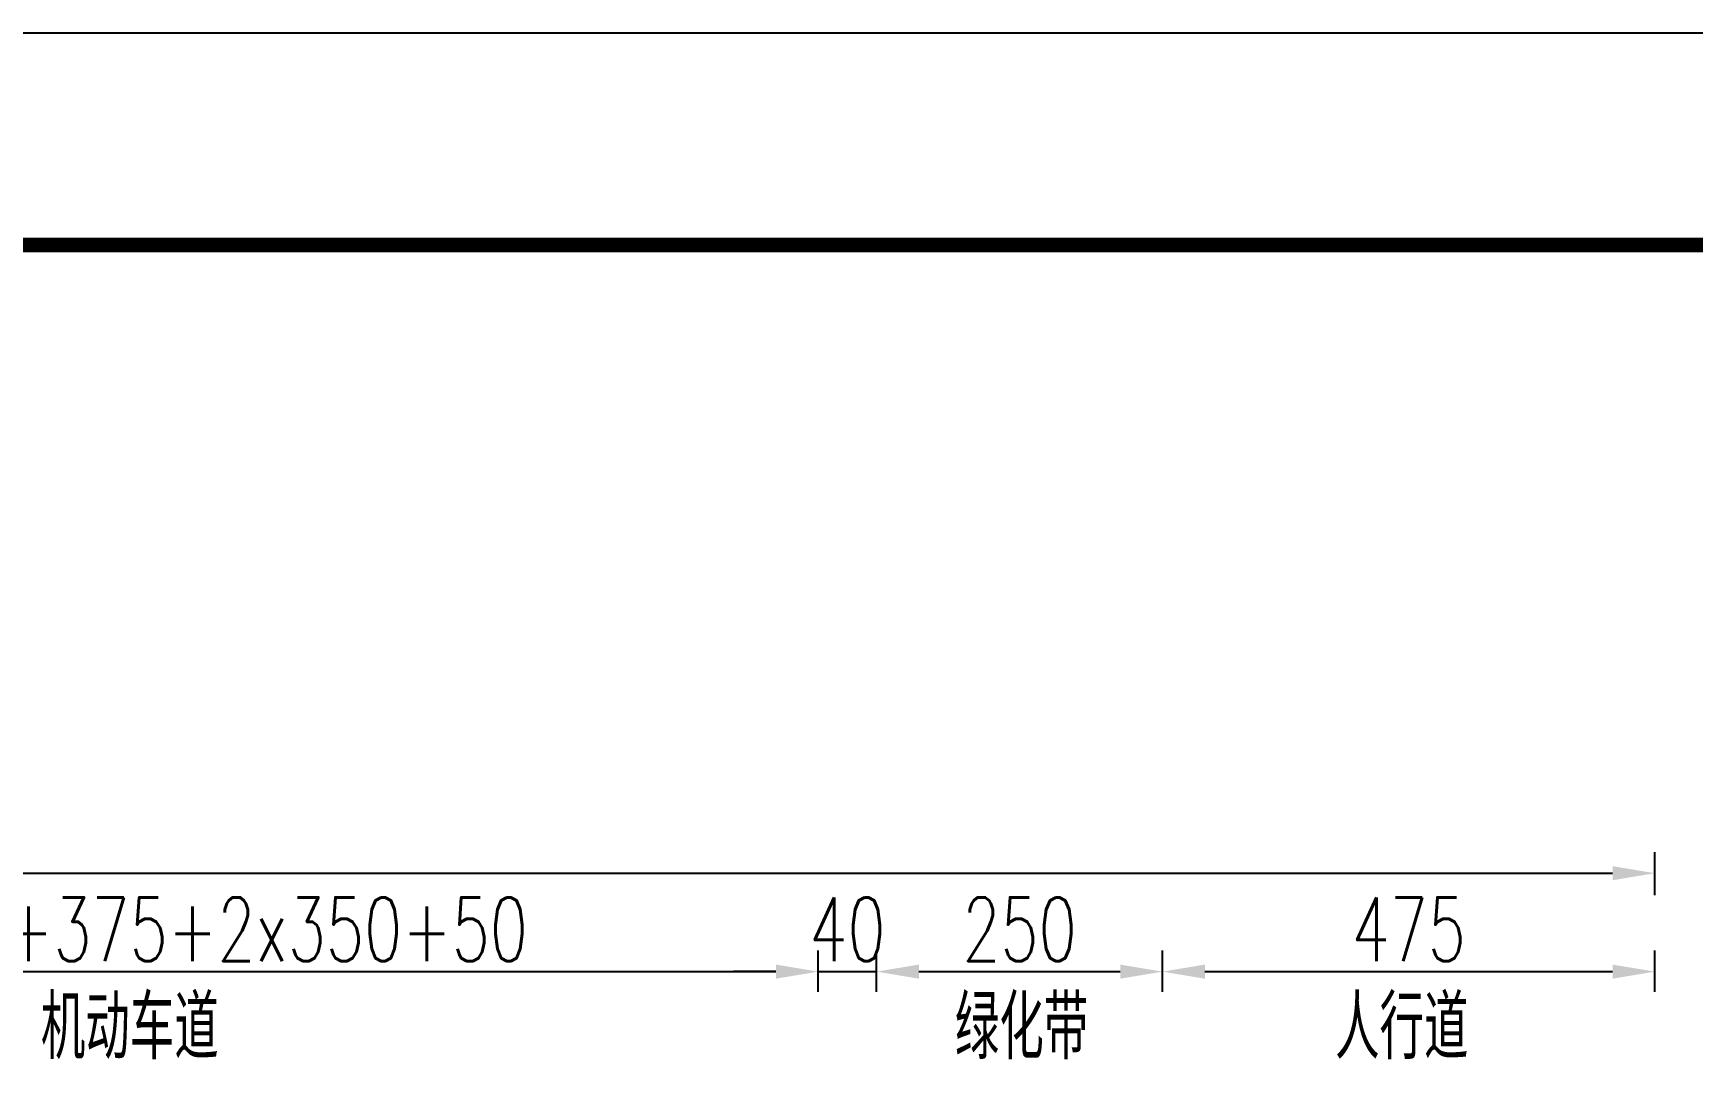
# Model space of a CAD drawing. Extents: x 216 to 1896, y 86 to 483.
# Drawn here: x 1252.5 to 1330.8, y 433.2 to 482.8 of the extents above; entities that cross this region are included whole.
import ezdxf
from ezdxf.enums import TextEntityAlignment as Align

# ---------------------------------------------------------------- set-up
doc = ezdxf.new("R2010")
doc.units = 0
doc.header["$LTSCALE"] = 5
doc.header["$MEASUREMENT"] = 0
doc.header["$PDMODE"] = 32
doc.header["$PDSIZE"] = 0.3
doc.linetypes.add('RICAD_LTYPE1', pattern=[0])
doc.layers.get('0').update_dxf_attribs({"linetype": 'CONTINUOUS'})
doc.layers.get('DEFPOINTS').update_dxf_attribs({"linetype": 'RICAD_LTYPE1'})
for name, color, linetype in [('图框', 7, 'CONTINUOUS'), ('尺寸标注', 4, 'CONTINUOUS'), ('文字', 7, 'CONTINUOUS')]:
    doc.layers.add(name, color=color, linetype=linetype)
doc.styles.get("Standard").update_dxf_attribs({"font": 'simplex1.shx', "width": 0.7, "bigfont": 'hztxt.shx'})
doc.dimstyles.new('比例1：200', dxfattribs={"dimtxt": 3, "dimasz": 2, "dimexe": 1, "dimexo": 1, "dimgap": 0.5, "dimtad": 1, "dimlfac": 20, "dimzin": 13, "dimdsep": 46, "dimtxsty": 'Standard', "dimcen": -0.09, "dimclrd": 256, "dimclre": 256, "dimclrt": 7, "dimaunit": 1, "dimadec": 0, "dimazin": 0, "dimtfac": 0.0005, "dimtix": 1, "dimtmove": 2, "dimatfit": 3, "dimfxl": 0, "dimtolj": 1, "dimtzin": 13, "dimarcsym": 0})

# ---------------------------------------------------------------- blocks, each defined once
blk = doc.blocks.new('*D146')
at = {"layer": 'DEFPOINTS', "color": 0}
for p in [(1289.527, 438.542), (1226.017, 436.585), (1289.527, 436.585)]:
    blk.add_point(p, dxfattribs=at)
at = {"layer": '尺寸标注', "lineweight": -2}
for p, q in [((1226.017, 437.585), (1226.017, 439.542)), ((1289.527, 437.585), (1289.527, 439.542)), ((1228.017, 438.542), (1287.527, 438.542))]:
    blk.add_line(p, q, dxfattribs=at)
at = {"layer": '尺寸标注'}
for points in [[(1228.017, 438.875), (1228.017, 438.209), (1226.017, 438.542)], [(1287.527, 438.875), (1287.527, 438.209), (1289.527, 438.542)]]:
    blk.add_solid(points, dxfattribs=at)
at = {"layer": '尺寸标注', "color": 7, "insert": (1257.772, 440.542), "char_height": 3, "attachment_point": 5}
blk.add_mtext('\\A1;100+50+375+2x350+50', dxfattribs=at)
blk = doc.blocks.new('*D147')
at = {"layer": 'DEFPOINTS', "color": 0}
for p in [(1292.277, 438.542), (1289.527, 436.585), (1292.277, 436.585)]:
    blk.add_point(p, dxfattribs=at)
at = {"layer": '尺寸标注', "lineweight": -2}
for p, q in [((1289.527, 437.585), (1289.527, 439.542)), ((1292.277, 437.585), (1292.277, 439.542)), ((1287.527, 438.542), (1285.527, 438.542)), ((1289.527, 438.542), (1292.277, 438.542)), ((1294.277, 438.542), (1296.277, 438.542))]:
    blk.add_line(p, q, dxfattribs=at)
at = {"layer": '尺寸标注'}
for points in [[(1287.527, 438.875), (1287.527, 438.209), (1289.527, 438.542)], [(1294.277, 438.875), (1294.277, 438.209), (1292.277, 438.542)]]:
    blk.add_solid(points, dxfattribs=at)
at = {"layer": '尺寸标注', "color": 7, "insert": (1290.902, 440.542), "char_height": 3, "attachment_point": 5}
blk.add_mtext('\\A1;40', dxfattribs=at)
blk = doc.blocks.new('*D148')
at = {"layer": 'DEFPOINTS', "color": 0}
for p in [(1305.787, 438.542), (1292.277, 436.585), (1305.787, 436.585)]:
    blk.add_point(p, dxfattribs=at)
at = {"layer": '尺寸标注', "lineweight": -2}
for p, q in [((1292.277, 437.585), (1292.277, 439.542)), ((1305.787, 437.585), (1305.787, 439.542)), ((1294.277, 438.542), (1303.787, 438.542))]:
    blk.add_line(p, q, dxfattribs=at)
at = {"layer": '尺寸标注'}
for points in [[(1294.277, 438.875), (1294.277, 438.209), (1292.277, 438.542)], [(1303.787, 438.875), (1303.787, 438.209), (1305.787, 438.542)]]:
    blk.add_solid(points, dxfattribs=at)
at = {"layer": '尺寸标注', "color": 7, "insert": (1299.032, 440.542), "char_height": 3, "attachment_point": 5}
blk.add_mtext('\\A1;250', dxfattribs=at)
blk = doc.blocks.new('*D149')
at = {"layer": 'DEFPOINTS', "color": 0}
for p in [(1329.037, 438.542), (1305.787, 436.585), (1329.037, 436.585)]:
    blk.add_point(p, dxfattribs=at)
at = {"layer": '尺寸标注', "lineweight": -2}
for p, q in [((1305.787, 437.585), (1305.787, 439.542)), ((1329.037, 437.585), (1329.037, 439.542)), ((1307.787, 438.542), (1327.037, 438.542))]:
    blk.add_line(p, q, dxfattribs=at)
at = {"layer": '尺寸标注'}
for points in [[(1307.787, 438.875), (1307.787, 438.209), (1305.787, 438.542)], [(1327.037, 438.875), (1327.037, 438.209), (1329.037, 438.542)]]:
    blk.add_solid(points, dxfattribs=at)
at = {"layer": '尺寸标注', "color": 7, "insert": (1317.412, 440.542), "char_height": 3, "attachment_point": 5}
blk.add_mtext('\\A1;475', dxfattribs=at)
blk = doc.blocks.new('*D151')
at = {"layer": 'DEFPOINTS', "color": 0}
for p in [(1329.037, 443.189), (1113.038, 441.169), (1329.037, 441.145)]:
    blk.add_point(p, dxfattribs=at)
at = {"layer": '尺寸标注', "lineweight": -2}
for p, q in [((1113.038, 442.169), (1113.038, 444.189)), ((1329.037, 442.145), (1329.037, 444.189)), ((1115.038, 443.189), (1327.037, 443.189))]:
    blk.add_line(p, q, dxfattribs=at)
at = {"layer": '尺寸标注'}
for points in [[(1115.038, 443.522), (1115.038, 442.856), (1113.038, 443.189)], [(1327.037, 443.522), (1327.037, 442.856), (1329.037, 443.189)]]:
    blk.add_solid(points, dxfattribs=at)
at = {"layer": '尺寸标注', "color": 7, "insert": (1221.037, 445.189), "char_height": 3, "attachment_point": 5}
blk.add_mtext('\\A1;4280', dxfattribs=at)

msp = doc.modelspace()

# ---------------------------------------------------------------- linework, layer by layer
msp.add_lwpolyline([(1475.99162, 185.83595), (1475.99162, 482.83595), (1055.99162, 482.83595), (1055.99162, 185.83595)], close=True)
at = {"layer": '图框', "const_width": 0.7}
msp.add_lwpolyline([(1465.99162, 472.83595), (1085.99162, 472.83595), (1085.99162, 195.83595), (1465.99162, 195.83595), (1465.99162, 472.83595)], dxfattribs=at)

# ---------------------------------------------------------------- texts
at = {"layer": '文字', "width": 0.7}
for s, p in [('机动车道', (1257.01364, 434.41065)), ('绿化带', (1299.12757, 434.41065)), ('人行道', (1317.08173, 434.41065))]:
    msp.add_text(s, height=3, dxfattribs=at).set_placement(p, align=Align.CENTER)

# ---------------------------------------------------------------- dimensions: what is measured, and where the dimension line sits
at = {"layer": '尺寸标注'}
for base, p1, p2, text, picture, middle in [((1329.03703, 443.18916), (1113.03791, 441.16875), (1329.03703, 441.14464), '4280', '*D151', (1221.03747, 445.18916)), ((1289.52712, 438.54205), (1226.01716, 436.5845), (1289.52712, 436.5845), '100+50+375+2x350+50', '*D146', (1257.77214, 440.54205)), ((1292.27712, 438.54205), (1289.52712, 436.5845), (1292.27712, 436.5845), '40', '*D147', (1290.90212, 440.54205)), ((1305.78703, 438.54205), (1292.27712, 436.5845), (1305.78703, 436.5845), '250', '*D148', (1299.03208, 440.54205)), ((1329.03703, 438.54205), (1305.78703, 436.5845), (1329.03703, 436.5845), '475', '*D149', (1317.41203, 440.54205))]:
    dim = msp.add_linear_dim(base=base, p1=p1, p2=p2, text=text, dimstyle='比例1：200', override={"dimtxsty": 'Standard'}, dxfattribs=at)
    dim.commit()
    dim.dimension.update_dxf_attribs({"geometry": picture, "text_midpoint": middle})

doc.saveas('drawing.dxf')
